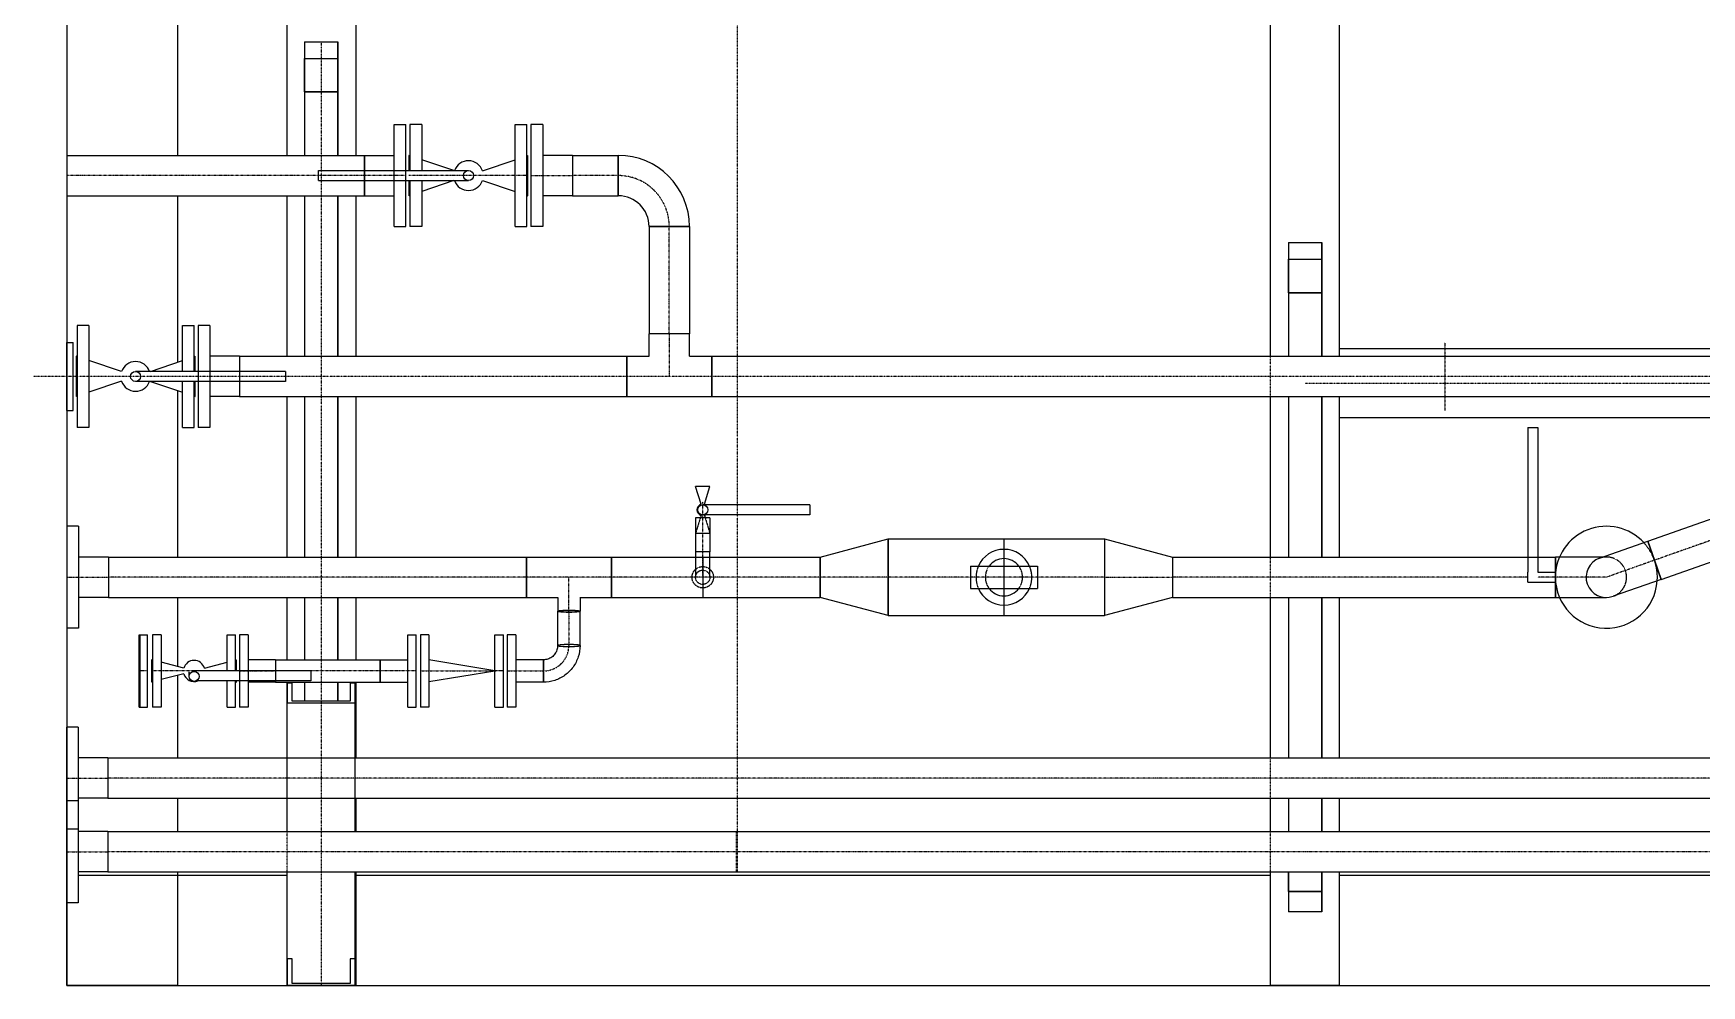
# Model space of a CAD drawing. Header units: millimetres. Extents: x -10011772 to -8149599, y 2847708 to 3434448.
# Drawn here: x -9500925 to -9495940, y 3197863 to 3200708 of the extents above; entities that cross this region are included whole.
import ezdxf

# ---------------------------------------------------------------- set-up
doc = ezdxf.new("R2010")
doc.units = ezdxf.units.MM
for name, pattern in [('BORDER2', [0.875, 0.25, -0.125, 0.25, -0.125, 0, -0.125]), ('DASHDOT2', [0.5, 0.25, -0.125, 0, -0.125]), ('DIVIDE2', [0.625, 0.25, -0.125, 0, -0.125, 0, -0.125]), ('HIDDEN2', [0.1875, 0.125, -0.0625])]:
    doc.linetypes.add(name, pattern=pattern)
doc.layers.add('总平面底图', color=9, linetype='Continuous')

# ---------------------------------------------------------------- blocks, each defined once
blk = doc.blocks.new('总平面底图 爆炸危险区 LOCATION I')
at = {"layer": '总平面底图'}
for p, q in [((224314.9, 137707.7), (224314.9, 135207.7)), ((224314.9, 135207.7), (231314.9, 135207.7))]:
    blk.add_line(p, q, dxfattribs=at)
at = {"layer": '总平面底图', "linetype": 'Continuous'}
for p, q in [((224480, 137087.6), (224480, 136447.9)), ((224643.3, 137087.6), (224643.3, 136447.9)), ((224746.4, 137087.6), (224746.4, 136447.9)), ((226113.3, 136147.9), (226113.3, 137087.6)), ((226216.4, 136147.9), (226216.4, 137087.6)), ((224314.9, 137041.5), (224314.9, 136447.9)), ((224669.9, 136617.7), (224719.9, 136617.7)), ((224669.9, 136617.7), (224719.9, 136617.7)), ((224669.9, 136617.7), (224669.9, 136447.9)), ((224669.9, 136617.7), (224669.9, 136447.9)), ((224719.9, 136447.9), (224719.9, 136617.7)), ((224719.9, 136617.7), (224719.9, 136447.9)), ((224669.9, 136542.7), (224669.9, 136592.7)), ((224669.9, 136542.7), (224669.9, 136592.7)), ((224669.9, 136592.7), (224719.9, 136592.7)), ((224669.9, 136592.7), (224719.9, 136592.7)), ((224719.9, 136592.7), (224719.9, 136542.7)), ((224719.9, 136592.7), (224719.9, 136542.7)), ((224719.9, 136542.7), (224669.9, 136542.7)), ((224669.9, 136542.7), (224719.9, 136542.7)), ((224804, 136425.2), (224804, 136493.9)), ((224804, 136493.9), (224821.5, 136493.9)), ((224821.5, 136425.2), (224821.5, 136493.9)), ((224827.5, 136493.9), (224827.5, 136425.2)), ((224845, 136493.9), (224827.5, 136493.9)), ((224845, 136493.9), (224845, 136425.2)), ((224984.7, 136417.7), (224984.7, 136493.9)), ((224984.7, 136493.9), (225002.3, 136493.9)), ((225002.3, 136417.7), (225002.3, 136493.9)), ((225008.2, 136493.9), (225008.2, 136417.7)), ((225025.8, 136493.9), (225008.2, 136493.9)), ((225025.8, 136493.9), (225025.8, 136417.7)), ((224314.9, 136447.9), (224314.9, 136387.6)), ((224314.9, 136447.9), (224759.6, 136447.9)), ((224759.6, 136425.2), (224759.6, 136447.9)), ((224759.6, 136447.9), (224804, 136447.9)), ((224759.6, 136447.9), (224759.6, 136425.2)), ((224826, 136447.9), (224826, 136425.2)), ((224827.5, 136447.4), (224826, 136447.9)), ((224892.8, 136425.2), (224845, 136441.4)), ((224935.9, 136424.9), (224984.7, 136441.4)), ((225002.3, 136447.4), (225003.8, 136447.9)), ((225003.8, 136387.6), (225003.8, 136447.9)), ((225070.2, 136447.9), (225025.8, 136447.9)), ((225070.2, 136447.9), (225070.2, 136417.7)), ((225070.2, 136447.9), (225070.2, 136387.6)), ((225070.2, 136447.9), (225138.7, 136447.9)), ((225138.7, 136387.6), (225138.7, 136447.9)), ((225138.7, 136447.9), (225138.7, 136387.6)), ((224691, 136417.7), (224691, 136425.2)), ((224691, 136425.2), (224914.9, 136425.2)), ((224691, 136410.2), (224691, 136417.7)), ((224691, 136410.2), (224914.9, 136410.2)), ((224759.6, 136387.6), (224759.6, 136410.2)), ((224759.6, 136410.2), (224759.6, 136387.6)), ((224804, 136341.5), (224804, 136410.2)), ((224821.5, 136341.5), (224821.5, 136410.2)), ((224826, 136410.2), (224826, 136387.6)), ((224827.5, 136410.2), (224827.5, 136341.5)), ((224845, 136410.2), (224845, 136341.5)), ((224892.8, 136410.2), (224845, 136394)), ((224935.9, 136410.6), (224984.7, 136394)), ((224984.7, 136341.5), (224984.7, 136417.7)), ((225002.3, 136341.5), (225002.3, 136417.7)), ((225008.2, 136417.7), (225008.2, 136341.5)), ((225025.8, 136417.7), (225025.8, 136341.5)), ((225070.2, 136417.7), (225070.2, 136387.6)), ((224314.9, 136387.6), (224314.9, 135593.9)), ((224314.9, 136387.6), (224759.6, 136387.6)), ((224480, 136387.6), (224480, 136138.9)), ((224643.3, 136387.6), (224643.3, 136147.9)), ((224669.9, 136387.6), (224669.9, 136147.9)), ((224669.9, 136387.6), (224669.9, 136147.9)), ((224719.9, 136147.9), (224719.9, 136387.6)), ((224719.9, 136387.6), (224719.9, 136147.9)), ((224746.4, 136387.6), (224746.4, 136147.9)), ((224759.6, 136387.6), (224804, 136387.6)), ((224827.5, 136388.1), (224826, 136387.6)), ((225002.3, 136388.1), (225003.8, 136387.6)), ((225070.2, 136387.6), (225025.8, 136387.6)), ((225070.2, 136387.6), (225138.7, 136387.6)), ((224804, 136341.5), (224821.5, 136341.5)), ((224845, 136341.5), (224827.5, 136341.5)), ((224984.7, 136341.5), (225002.3, 136341.5)), ((225025.8, 136341.5), (225008.2, 136341.5)), ((225184.7, 136341.5), (225245, 136341.5)), ((225245, 136341.5), (225184.7, 136341.5)), ((225184.7, 136341.5), (225184.7, 136181.2)), ((225245, 136341.5), (225245, 136181.2)), ((226139.9, 136317.7), (226189.9, 136317.7)), ((226139.9, 136317.7), (226189.9, 136317.7)), ((226139.9, 136317.7), (226139.9, 136147.9)), ((226139.9, 136317.7), (226139.9, 136147.9)), ((226189.9, 136147.9), (226189.9, 136317.7)), ((226189.9, 136317.7), (226189.9, 136147.9)), ((226139.9, 136292.7), (226189.9, 136292.7)), ((226139.9, 136292.7), (226189.9, 136292.7)), ((226139.9, 136242.7), (226139.9, 136292.7)), ((226139.9, 136242.7), (226139.9, 136292.7)), ((226189.9, 136292.7), (226189.9, 136242.7)), ((226189.9, 136292.7), (226189.9, 136242.7)), ((226189.9, 136242.7), (226139.9, 136242.7)), ((226139.9, 136242.7), (226189.9, 136242.7)), ((224330.3, 136193.9), (224330.3, 136117.7)), ((224347.8, 136193.9), (224330.3, 136193.9)), ((224347.8, 136193.9), (224347.8, 136117.7)), ((224487.5, 136125.2), (224487.5, 136193.9)), ((224487.5, 136193.9), (224505, 136193.9)), ((224505, 136125.2), (224505, 136193.9)), ((224511, 136193.9), (224511, 136125.2)), ((224528.5, 136193.9), (224511, 136193.9)), ((224528.5, 136193.9), (224528.5, 136125.2)), ((224314.9, 136117.7), (224314.9, 136168.5)), ((224314.9, 136168.5), (224324.3, 136168.5)), ((224324.3, 136117.7), (224324.3, 136168.5)), ((225214.9, 136181.2), (225184.7, 136181.2)), ((225184.7, 136147.9), (225184.7, 136181.2)), ((225245, 136181.2), (225184.7, 136181.2)), ((225245, 136181.2), (225214.9, 136181.2)), ((225245, 136147.9), (225245, 136181.2)), ((224328.7, 136147.9), (224328.7, 136117.7)), ((224330.3, 136147.4), (224328.7, 136147.9)), ((224396.6, 136124.9), (224347.8, 136141.4)), ((224439.7, 136125.2), (224487.5, 136141.4)), ((224505, 136147.4), (224506.5, 136147.9)), ((224506.5, 136125.2), (224506.5, 136147.9)), ((224573, 136147.9), (224528.5, 136147.9)), ((224573, 136147.9), (224573, 136125.2)), ((224573, 136147.9), (224573, 136125.2)), ((224573, 136147.9), (225151.4, 136147.9)), ((225151.4, 136147.9), (225151.4, 136087.6)), ((225151.4, 136087.6), (225151.4, 136147.9)), ((225151.4, 136147.9), (225184.7, 136147.9)), ((225245, 136147.9), (225278.4, 136147.9)), ((225278.4, 136147.9), (225278.4, 136087.6)), ((225278.4, 136147.9), (226884.3, 136147.9)), ((225278.4, 136087.6), (225278.4, 136147.9)), ((226216.4, 136159.3), (226884.7, 136159.3)), ((224314.9, 136066.9), (224314.9, 136117.7)), ((224324.3, 136066.9), (224324.3, 136117.7)), ((224328.7, 136117.7), (224328.7, 136087.6)), ((224330.3, 136117.7), (224330.3, 136041.5)), ((224347.8, 136117.7), (224347.8, 136041.5)), ((224396.6, 136110.6), (224347.8, 136094)), ((224641.5, 136125.2), (224417.6, 136125.2)), ((224641.5, 136110.2), (224417.6, 136110.2)), ((224439.7, 136110.2), (224487.5, 136094)), ((224487.5, 136041.5), (224487.5, 136110.2)), ((224505, 136041.5), (224505, 136110.2)), ((224506.5, 136087.6), (224506.5, 136110.2)), ((224511, 136110.2), (224511, 136041.5)), ((224528.5, 136110.2), (224528.5, 136041.5)), ((224573, 136110.2), (224573, 136087.6)), ((224573, 136110.2), (224573, 136087.6)), ((224641.5, 136125.2), (224641.5, 136117.7)), ((224641.5, 136117.7), (224641.5, 136110.2)), ((226676.7, 135871.5), (227382.9, 136120.8)), ((224330.3, 136088.1), (224328.7, 136087.6)), ((224480, 136096.6), (224480, 135847.9)), ((224505, 136088.1), (224506.5, 136087.6)), ((224573, 136087.6), (224528.5, 136087.6)), ((224573, 136087.6), (225151.4, 136087.6)), ((224643.3, 136087.6), (224643.3, 135847.9)), ((224669.9, 136087.6), (224669.9, 135847.9)), ((224669.9, 136087.6), (224669.9, 135847.9)), ((224719.9, 135847.9), (224719.9, 136087.6)), ((224719.9, 136087.6), (224719.9, 135847.9)), ((224746.4, 136087.6), (224746.4, 135847.9)), ((225151.4, 136087.6), (225278.4, 136087.6)), ((225278.4, 136087.6), (226884.3, 136087.6)), ((226113.3, 135847.9), (226113.3, 136087.6)), ((226139.9, 136087.6), (226139.9, 135847.9)), ((226139.9, 136087.6), (226139.9, 135847.9)), ((226189.9, 135847.9), (226189.9, 136087.6)), ((226189.9, 136087.6), (226189.9, 135847.9)), ((226216.4, 135847.9), (226216.4, 136087.6)), ((224314.9, 136066.9), (224324.3, 136066.9)), ((226696.8, 135814.6), (227403, 136063.9)), ((224347.8, 136041.5), (224330.3, 136041.5)), ((224487.5, 136041.5), (224505, 136041.5)), ((224528.5, 136041.5), (224511, 136041.5)), ((226216.4, 136056.2), (226885.7, 136056.2)), ((226497.4, 136041.6), (226512.4, 136041.6)), ((226497.4, 136041.6), (226497.4, 135825.2)), ((226512.4, 136041.6), (226512.4, 135825.2)), ((225264.9, 135953.2), (225254.2, 135953.2)), ((225262.3, 135926.7), (225254.2, 135953.2)), ((225275.5, 135953.2), (225264.9, 135953.2)), ((225267.4, 135926.7), (225275.5, 135953.2)), ((225424.9, 135925.9), (225264.9, 135925.9)), ((225424.9, 135910.9), (225264.9, 135910.9)), ((225424.9, 135925.9), (225424.9, 135918.4)), ((225424.9, 135918.4), (225424.9, 135910.9)), ((224314.9, 135893.9), (224314.9, 135817.7)), ((224332.4, 135893.9), (224314.9, 135893.9)), ((224332.4, 135893.9), (224332.4, 135817.7)), ((225275.5, 135906.6), (225254.2, 135906.6)), ((225254.2, 135906.6), (225254.2, 135855.8)), ((225262.3, 135910.1), (225261.3, 135906.6)), ((225267.4, 135910.1), (225268.5, 135906.6)), ((225275.5, 135906.6), (225275.5, 135855.8)), ((225254.2, 135883.6), (225275.5, 135883.6)), ((225440.5, 135847.9), (225542.1, 135874.9)), ((225542.1, 135817.7), (225542.1, 135874.9)), ((225542.1, 135874.9), (225542.1, 135760.6)), ((225542.1, 135874.9), (225714.9, 135874.9)), ((225714.9, 135874.9), (225714.9, 135760.6)), ((225714.9, 135874.9), (225864.9, 135874.9)), ((225864.9, 135874.9), (225864.9, 135817.7)), ((225864.9, 135874.9), (225966.5, 135847.9)), ((225864.9, 135874.9), (225864.9, 135760.6)), ((226604.8, 135846.2), (226676.7, 135871.5)), ((226696.8, 135814.6), (226676.7, 135871.5)), ((226676.7, 135871.5), (226686.7, 135843.1)), ((224376.9, 135847.9), (224332.4, 135847.9)), ((224376.9, 135847.9), (224376.9, 135817.7)), ((224376.9, 135847.9), (224376.9, 135787.6)), ((224376.9, 135847.9), (225001.4, 135847.9)), ((225001.4, 135787.6), (225001.4, 135847.9)), ((225001.4, 135847.9), (225128.4, 135847.9)), ((225001.4, 135847.9), (225001.4, 135787.6)), ((225128.4, 135847.9), (225128.4, 135787.6)), ((225128.4, 135847.9), (225264.9, 135847.9)), ((225128.4, 135787.6), (225128.4, 135847.9)), ((225254.2, 135855.8), (225254.2, 135847.9)), ((225275.5, 135855.8), (225254.2, 135855.8)), ((225264.9, 135847.9), (225264.9, 135787.6)), ((225264.9, 135847.9), (225440.5, 135847.9)), ((225275.5, 135847.9), (225275.5, 135855.8)), ((225440.5, 135847.9), (225440.5, 135787.6)), ((225440.5, 135817.7), (225440.5, 135847.9)), ((225966.5, 135847.9), (225966.5, 135817.7)), ((225966.5, 135847.9), (225966.5, 135787.6)), ((225966.5, 135847.9), (226497.4, 135847.9)), ((226512.4, 135847.9), (226538.7, 135847.9)), ((226538.7, 135825.2), (226538.7, 135847.9)), ((226544.9, 135847.9), (226538.7, 135847.9)), ((226538.7, 135847.9), (226538.7, 135825.2)), ((226686.7, 135843.1), (226696.8, 135814.6)), ((224314.9, 135817.7), (224314.9, 135741.5)), ((224332.4, 135817.7), (224332.4, 135741.5)), ((224376.9, 135817.7), (224376.9, 135787.6)), ((225440.5, 135787.6), (225440.5, 135817.7)), ((225542.1, 135760.6), (225542.1, 135817.7)), ((225664.9, 135834.4), (225714.9, 135834.4)), ((225664.9, 135834.4), (225664.9, 135801.1)), ((225714.9, 135834.4), (225764.9, 135834.4)), ((225764.9, 135834.4), (225764.9, 135801.1)), ((225864.9, 135817.7), (225864.9, 135760.6)), ((225966.5, 135817.7), (225966.5, 135787.6)), ((226497.4, 135810.2), (226497.4, 135825.2)), ((226512.4, 135825.2), (226539, 135825.2)), ((226696.8, 135814.6), (226624.9, 135789.3)), ((224376.9, 135787.6), (224332.4, 135787.6)), ((224376.9, 135787.6), (225001.4, 135787.6)), ((224480, 135787.6), (224480, 135684.3)), ((224643.3, 135787.6), (224643.3, 135694.4)), ((224669.9, 135787.6), (224669.9, 135694.4)), ((224669.9, 135787.6), (224669.9, 135694.4)), ((224719.9, 135694.4), (224719.9, 135787.6)), ((224719.9, 135787.6), (224719.9, 135694.4)), ((224746.4, 135787.6), (224746.4, 135694.4)), ((225001.4, 135787.6), (225048.4, 135787.6)), ((225048.2, 135787.6), (225048.2, 135767.1)), ((225081.4, 135787.6), (225128.4, 135787.6)), ((225081.6, 135787.6), (225081.6, 135767.1)), ((225128.4, 135787.6), (225264.9, 135787.6)), ((225264.9, 135787.6), (225440.5, 135787.6)), ((225542.1, 135760.6), (225440.5, 135787.6)), ((225664.9, 135801.1), (225714.9, 135801.1)), ((225714.9, 135801.1), (225764.9, 135801.1)), ((225966.5, 135787.6), (225864.9, 135760.6)), ((225966.5, 135787.6), (226538.7, 135787.6)), ((226113.3, 135547.9), (226113.3, 135787.6)), ((226139.9, 135787.6), (226139.9, 135547.9)), ((226139.9, 135787.6), (226139.9, 135547.9)), ((226189.9, 135547.9), (226189.9, 135787.6)), ((226189.9, 135787.6), (226189.9, 135547.9)), ((226216.4, 135547.9), (226216.4, 135787.6)), ((226497.4, 135810.2), (226539, 135810.2)), ((226538.7, 135787.6), (226538.7, 135810.2)), ((226538.7, 135810.2), (226538.7, 135787.6)), ((226538.7, 135787.6), (226544.9, 135787.6)), ((225048.2, 135715.7), (225048.2, 135767.1)), ((225081.6, 135715.7), (225081.6, 135767.1)), ((224332.4, 135741.5), (224314.9, 135741.5)), ((225542.1, 135760.6), (225714.9, 135760.6)), ((225714.9, 135760.6), (225864.9, 135760.6)), ((224422.8, 135682.4), (224422.8, 135731.7)), ((224422.8, 135731.7), (224435.5, 135731.7)), ((224424.3, 135682.4), (224424.3, 135731.7)), ((224435.5, 135682.4), (224435.5, 135731.7)), ((224443, 135731.7), (224443, 135673)), ((224455.8, 135731.7), (224443, 135731.7)), ((224455.8, 135731.7), (224455.8, 135673)), ((224554.2, 135677.8), (224554.2, 135731.7)), ((224554.2, 135731.7), (224567, 135731.7)), ((224567, 135677.8), (224567, 135731.7)), ((224572.9, 135731.7), (224572.9, 135677.8)), ((224585.7, 135731.7), (224572.9, 135731.7)), ((224585.7, 135731.7), (224585.7, 135677.8)), ((224824.3, 135673), (224824.3, 135731.7)), ((224824.3, 135731.7), (224837, 135731.7)), ((224837, 135673), (224837, 135731.7)), ((224843, 135731.7), (224843, 135673)), ((224855.8, 135731.7), (224843, 135731.7)), ((224855.8, 135731.7), (224855.8, 135673)), ((224954.2, 135673), (224954.2, 135731.7)), ((224954.2, 135731.7), (224967, 135731.7)), ((224967, 135673), (224967, 135731.7)), ((224972.9, 135731.7), (224972.9, 135673)), ((224985.7, 135731.7), (224972.9, 135731.7)), ((224985.7, 135731.7), (224985.7, 135673)), ((224441.5, 135694.4), (224441.5, 135676.3)), ((224443, 135694), (224441.5, 135694.4)), ((224489.6, 135681.8), (224455.8, 135690.7)), ((224520.3, 135681.8), (224554.2, 135690.7)), ((224567, 135694), (224568.5, 135694.4)), ((224568.5, 135677.8), (224568.5, 135694.4)), ((224626.8, 135694.4), (224585.7, 135694.4)), ((224626.8, 135694.4), (224626.8, 135677.8)), ((224626.8, 135694.4), (224783.2, 135694.4)), ((224626.8, 135694.4), (224626.8, 135677.8)), ((224783.2, 135676.3), (224783.2, 135694.4)), ((224783.2, 135694.4), (224824.3, 135694.4)), ((224783.2, 135694.4), (224783.2, 135661)), ((224954.2, 135678), (224855.8, 135694.2)), ((225026.8, 135694.4), (224985.7, 135694.4)), ((225026.8, 135694.4), (225026.8, 135676.3)), ((225026.8, 135694.4), (225026.8, 135694.4)), ((225026.8, 135661), (225026.8, 135694.4)), ((224422.8, 135623.7), (224422.8, 135682.4)), ((224424.3, 135623.7), (224424.3, 135682.4)), ((224435.5, 135623.7), (224435.5, 135682.4)), ((224441.5, 135676.3), (224441.5, 135661)), ((224443, 135673), (224443, 135623.7)), ((224489.6, 135673.7), (224455.8, 135664.8)), ((224455.8, 135673), (224455.8, 135623.7)), ((224480, 135671.1), (224480, 135547.9)), ((224497.5, 135669.7), (224497.5, 135676.5)), ((224679.6, 135677.8), (224505.6, 135677.8)), ((224679.6, 135662.8), (224508, 135662.8)), ((224554.2, 135623.7), (224554.2, 135662.8)), ((224567, 135623.7), (224567, 135662.8)), ((224568.5, 135661), (224568.5, 135662.8)), ((224572.9, 135662.8), (224572.9, 135623.7)), ((224585.7, 135662.8), (224585.7, 135623.7)), ((224626.8, 135662.8), (224626.8, 135661)), ((224626.8, 135662.8), (224626.8, 135661)), ((224679.6, 135677.8), (224679.6, 135669.7)), ((224679.6, 135669.7), (224679.6, 135662.8)), ((224783.2, 135661), (224783.2, 135676.3)), ((224824.3, 135623.7), (224824.3, 135673)), ((224837, 135623.7), (224837, 135673)), ((224843, 135673), (224843, 135623.7)), ((224954.2, 135677.5), (224855.8, 135661.3)), ((224855.8, 135673), (224855.8, 135623.7)), ((224954.2, 135623.7), (224954.2, 135673)), ((224967, 135623.7), (224967, 135673)), ((224972.9, 135673), (224972.9, 135623.7)), ((224985.7, 135673), (224985.7, 135623.7)), ((225026.8, 135676.3), (225026.8, 135661)), ((224443, 135661.4), (224441.5, 135661)), ((224567, 135661.4), (224568.5, 135661)), ((224626.8, 135661), (224585.7, 135661)), ((224626.8, 135661), (224783.2, 135661)), ((224643.3, 135661), (224643.3, 135547.9)), ((224651.6, 135659.4), (224644.1, 135659.4)), ((224644.1, 135659.4), (224644.1, 135630.1)), ((224651.6, 135632.5), (224651.6, 135659.4)), ((224669.9, 135661), (224669.9, 135632.5)), ((224669.9, 135661), (224669.9, 135632.5)), ((224719.9, 135632.5), (224719.9, 135661)), ((224719.9, 135661), (224719.9, 135632.5)), ((224745.7, 135659.4), (224738.2, 135659.4)), ((224738.2, 135659.4), (224738.2, 135632.5)), ((224745.7, 135630.1), (224745.7, 135659.4)), ((224746.4, 135661), (224746.4, 135547.9)), ((224783.2, 135661), (224824.3, 135661)), ((225026.8, 135661), (224985.7, 135661)), ((224422.8, 135623.7), (224435.5, 135623.7)), ((224455.8, 135623.7), (224443, 135623.7)), ((224554.2, 135623.7), (224567, 135623.7)), ((224585.7, 135623.7), (224572.9, 135623.7)), ((224644.1, 135437.9), (224644.1, 135630.1)), ((224644.1, 135630.1), (224745.7, 135630.1)), ((224644.1, 135630.1), (224745.7, 135630.1)), ((224738.2, 135632.5), (224651.6, 135632.5)), ((224745.7, 135437.9), (224745.7, 135630.1)), ((224824.3, 135623.7), (224837, 135623.7)), ((224855.8, 135623.7), (224843, 135623.7)), ((224954.2, 135623.7), (224967, 135623.7)), ((224985.7, 135623.7), (224972.9, 135623.7)), ((224314.3, 135593.9), (224314.3, 135517.7)), ((224331.8, 135593.9), (224314.3, 135593.9)), ((224331.8, 135593.9), (224331.8, 135517.7)), ((224376.2, 135547.9), (224331.8, 135547.9)), ((224376.2, 135547.9), (224376.2, 135517.7)), ((224376.2, 135547.9), (224376.2, 135487.6)), ((224376.2, 135547.9), (224644.1, 135547.9)), ((224745.7, 135547.9), (227014.9, 135547.9)), ((224314.3, 135517.7), (224314.3, 135483.9)), ((224331.8, 135517.7), (224331.8, 135483.9)), ((224376.2, 135517.7), (224376.2, 135487.6)), ((224376.2, 135487.6), (224331.8, 135487.6)), ((224376.2, 135487.6), (224644.1, 135487.6)), ((224480, 135487.6), (224480, 135437.9)), ((224643.3, 135487.6), (224643.3, 135437.9)), ((224745.7, 135487.6), (227014.9, 135487.6)), ((224746.4, 135487.6), (224746.4, 135437.9)), ((226113.3, 135437.9), (226113.3, 135487.6)), ((226139.9, 135487.6), (226139.9, 135437.9)), ((226139.9, 135487.6), (226139.9, 135437.9)), ((226189.9, 135437.9), (226189.9, 135487.6)), ((226189.9, 135487.6), (226189.9, 135437.9)), ((226216.4, 135437.9), (226216.4, 135487.6)), ((224314.3, 135483.9), (224314.3, 135407.7)), ((224331.8, 135483.9), (224314.3, 135483.9)), ((224331.8, 135483.9), (224331.8, 135407.7)), ((224376.2, 135437.9), (224331.8, 135437.9)), ((224376.2, 135437.9), (224376.2, 135407.7)), ((224376.2, 135437.9), (224376.2, 135407.7)), ((224376.2, 135437.9), (227201.3, 135437.9)), ((224314.3, 135407.7), (224314.3, 135331.5)), ((224331.8, 135407.7), (224331.8, 135331.5)), ((224376.2, 135407.7), (224376.2, 135377.6)), ((224376.2, 135407.7), (224376.2, 135377.6)), ((224376.2, 135377.6), (224331.8, 135377.6)), ((224331.8, 135372.8), (224644.1, 135372.8)), ((224376.2, 135377.6), (227201.3, 135377.6)), ((224480, 135377.6), (224480, 135207.7)), ((224643.3, 135377.6), (224643.3, 135207.7)), ((224644.1, 135207.7), (224644.1, 135377.6)), ((224745.7, 135207.7), (224745.7, 135377.6)), ((224745.7, 135372.8), (226113.3, 135372.8)), ((224746.4, 135377.6), (224746.4, 135207.7)), ((226113.3, 135207.7), (226113.3, 135377.6)), ((226139.9, 135348.1), (226139.9, 135377.6)), ((226139.9, 135348.1), (226139.9, 135377.6)), ((226139.9, 135377.6), (226139.9, 135317.7)), ((226139.9, 135377.6), (226139.9, 135317.7)), ((226189.9, 135317.7), (226189.9, 135377.6)), ((226189.9, 135377.6), (226189.9, 135317.7)), ((226189.9, 135377.6), (226189.9, 135348.1)), ((226189.9, 135377.6), (226189.9, 135348.1)), ((226216.4, 135207.7), (226216.4, 135377.6)), ((226216.4, 135372.8), (227014.9, 135372.8)), ((226189.9, 135348.1), (226139.9, 135348.1)), ((226139.9, 135348.1), (226189.9, 135348.1)), ((224331.8, 135331.5), (224314.3, 135331.5)), ((224314.9, 135207.7), (224314.9, 135331.5)), ((224314.9, 135331.5), (224314.9, 135207.7)), ((226189.9, 135317.7), (226139.9, 135317.7)), ((226189.9, 135317.7), (226139.9, 135317.7)), ((224644.1, 135247.8), (224644.1, 135207.7)), ((224651.6, 135247.8), (224644.1, 135247.8)), ((224651.6, 135210.9), (224651.6, 135247.8)), ((224745.7, 135247.8), (224738.2, 135247.8)), ((224738.2, 135247.8), (224738.2, 135210.9)), ((224745.7, 135207.7), (224745.7, 135247.8)), ((224314.9, 135207.7), (224644.1, 135207.7)), ((224480, 135207.7), (224314.9, 135207.7)), ((224644.1, 135207.7), (224643.3, 135207.7)), ((224745.7, 135207.7), (224644.1, 135207.7)), ((224644.1, 135207.7), (224745.7, 135207.7)), ((224738.2, 135210.9), (224651.6, 135210.9)), ((224745.7, 135207.7), (226113.3, 135207.7)), ((224746.4, 135207.7), (224745.7, 135207.7)), ((226216.4, 135207.7), (226113.3, 135207.7)), ((226216.4, 135207.7), (227014.9, 135207.7))]:
    blk.add_line(p, q, dxfattribs=at)
at = {"layer": '总平面底图', "linetype": 'DASHDOT2'}
for p, q in [((225316.2, 136912.7), (225316.2, 136147.9)), ((224694.9, 136617.7), (224694.9, 135207.7)), ((225316.2, 136147.9), (225316.2, 136087.6)), ((226113.3, 136087.6), (226113.3, 136147.9)), ((226883.8, 136117.7), (224264.8, 136117.7)), ((225316.2, 136087.6), (225316.2, 135925.9)), ((226164.9, 136107.7), (227389.8, 136107.7)), ((225316.2, 135925.9), (225316.2, 135910.9)), ((225316.2, 135910.9), (225316.2, 135847.9)), ((225316.2, 135847.9), (225316.2, 135787.6)), ((226113.3, 135787.6), (226113.3, 135847.9)), ((225316.2, 135787.6), (225316.2, 135547.9)), ((224314.9, 135593.9), (224314.9, 135331.5)), ((225316.2, 135547.9), (225316.2, 135487.6)), ((226113.3, 135487.6), (226113.3, 135547.9)), ((225316.2, 135487.6), (225316.2, 135437.9)), ((224644.1, 135377.6), (224644.1, 135437.9)), ((225314.9, 135437.9), (225314.9, 135377.6)), ((225316.2, 135437.9), (225316.2, 135377.6)), ((226113.3, 135377.6), (226113.3, 135437.9))]:
    blk.add_line(p, q, dxfattribs=at)
at = {"layer": '总平面底图', "linetype": 'DIVIDE2'}
for p, q in [((224691, 136417.7), (224314.9, 136417.7)), ((224759.6, 136417.7), (224691, 136417.7)), ((224821.5, 136417.7), (224759.6, 136417.7)), ((225003.8, 136417.7), (224826, 136417.7)), ((225008.2, 136417.7), (225070.2, 136417.7)), ((225138.7, 136417.7), (225070.2, 136417.7)), ((225138.7, 136417.7), (225138.7, 136417.7)), ((225138.7, 136417.7), (225138.7, 136417.7)), ((225214.9, 136341.5), (225214.9, 136341.5)), ((225214.9, 136341.5), (225214.9, 136341.5)), ((225214.9, 136181.2), (225214.9, 136341.5)), ((225214.9, 136181.2), (225214.9, 136181.2)), ((225214.9, 136181.2), (225214.9, 136117.7)), ((227393, 136092.4), (226686.7, 135843.1)), ((225264.9, 135906.6), (225264.9, 135930.2)), ((225264.9, 135883.6), (225264.9, 135906.6)), ((225264.9, 135855.8), (225264.9, 135883.6)), ((225264.9, 135855.8), (225264.9, 135855.8)), ((225264.9, 135855.8), (225264.9, 135855.8)), ((225264.9, 135847.9), (225264.9, 135855.8)), ((225264.9, 135855.8), (225264.9, 135855.8)), ((225264.9, 135817.7), (225264.9, 135847.9)), ((226686.7, 135843.1), (226614.9, 135817.7)), ((226686.7, 135843.1), (226686.7, 135843.1)), ((226686.7, 135843.1), (226686.7, 135843.1)), ((224314.9, 135817.7), (224376.9, 135817.7)), ((225001.4, 135817.7), (224376.9, 135817.7)), ((225128.4, 135817.7), (225001.4, 135817.7)), ((225001.4, 135817.7), (225001.4, 135817.7)), ((225001.4, 135817.7), (225001.4, 135817.7)), ((225064.9, 135767.1), (225064.9, 135817.7)), ((225264.9, 135817.7), (225128.4, 135817.7)), ((225128.4, 135817.7), (225128.4, 135817.7)), ((225440.5, 135817.7), (225264.9, 135817.7)), ((225264.9, 135817.7), (225264.9, 135817.7)), ((225264.9, 135817.7), (225264.9, 135817.7)), ((225264.9, 135817.7), (225264.9, 135817.7)), ((225542.1, 135817.7), (225440.5, 135817.7)), ((225664.9, 135817.7), (225542.1, 135817.7)), ((225714.9, 135817.7), (225664.9, 135817.7)), ((225714.9, 135817.7), (225714.9, 135817.7)), ((225714.9, 135817.7), (225714.9, 135817.7)), ((225764.9, 135817.7), (225714.9, 135817.7)), ((225864.9, 135817.7), (225764.9, 135817.7)), ((225864.9, 135817.7), (225966.5, 135817.7)), ((226497.4, 135817.7), (225966.5, 135817.7)), ((226538.7, 135817.7), (226512.4, 135817.7)), ((226538.7, 135817.7), (226538.7, 135817.7)), ((226538.7, 135817.7), (226538.7, 135817.7)), ((226614.9, 135817.7), (226538.7, 135817.7)), ((225064.9, 135767.1), (225064.9, 135767.1)), ((225064.9, 135767.1), (225064.9, 135765.7)), ((225064.9, 135765.7), (225064.9, 135715.7)), ((225064.9, 135715.7), (225064.9, 135715.7)), ((225064.9, 135715.6), (225064.9, 135715.7)), ((224422.8, 135677.7), (224422.7, 135677.7)), ((224435.5, 135677.7), (224422.8, 135677.7)), ((224568.5, 135677.7), (224441.5, 135677.7)), ((224572.9, 135677.7), (224626.8, 135677.7)), ((224679.6, 135677.7), (224626.8, 135677.7)), ((224783.2, 135677.7), (224679.6, 135677.7)), ((224837, 135677.7), (224783.2, 135677.7)), ((224843, 135677.7), (224855.8, 135677.7)), ((224854.2, 135677.7), (224955.7, 135677.7)), ((224855.8, 135677.7), (224855.8, 135677.7)), ((224954.2, 135677.7), (224954.2, 135677.7)), ((224967, 135677.7), (224954.2, 135677.7)), ((224972.9, 135677.7), (225026.8, 135677.7)), ((225026.8, 135677.7), (225026.8, 135677.7)), ((225026.8, 135677.7), (225026.8, 135677.7)), ((224314.3, 135517.7), (224376.2, 135517.7)), ((224644.1, 135517.7), (224376.2, 135517.7)), ((224745.7, 135517.7), (224644.1, 135517.7)), ((227014.9, 135517.7), (224745.7, 135517.7)), ((224314.3, 135407.7), (224376.2, 135407.7)), ((227201.3, 135407.7), (224376.2, 135407.7))]:
    blk.add_line(p, q, dxfattribs=at)
at = {"layer": '总平面底图', "linetype": 'HIDDEN2'}
for p, q in [((224759.6, 136417.7), (224759.6, 136425.2)), ((224759.6, 136425.2), (224759.6, 136410.2)), ((224759.6, 136410.2), (224759.6, 136417.7)), ((224804, 136417.7), (224804, 136425.2)), ((224804, 136410.2), (224804, 136417.7)), ((224821.5, 136417.7), (224821.5, 136425.2)), ((224821.5, 136410.2), (224821.5, 136417.7)), ((224511, 136125.2), (224511, 136117.7)), ((224511, 136117.7), (224511, 136110.2)), ((224528.5, 136125.2), (224528.5, 136117.7)), ((224528.5, 136117.7), (224528.5, 136110.2)), ((224573, 136125.2), (224573, 136117.7)), ((224573, 136125.2), (224573, 136110.2)), ((224573, 136117.7), (224573, 136110.2)), ((225261.3, 135906.6), (225254.2, 135883.6)), ((225268.5, 135906.6), (225275.5, 135883.6)), ((225254.2, 135847.9), (225254.2, 135817.7)), ((225275.5, 135817.7), (225275.5, 135847.9)), ((226497.4, 135847.9), (226512.4, 135847.9)), ((226614.9, 135847.9), (226544.9, 135847.9)), ((225254.2, 135817.7), (225254.2, 135817.7)), ((225254.2, 135817.7), (225254.2, 135817.7)), ((225275.5, 135817.7), (225275.5, 135817.7)), ((226538.7, 135817.7), (226538.7, 135825.2)), ((226538.7, 135825.2), (226538.7, 135810.2)), ((226538.7, 135810.2), (226538.7, 135817.7)), ((226544.9, 135787.6), (226614.9, 135787.6)), ((224572.9, 135677.8), (224572.9, 135673)), ((224572.9, 135673), (224572.9, 135662.8)), ((224585.7, 135677.8), (224585.7, 135673)), ((224585.7, 135673), (224585.7, 135662.8)), ((224626.8, 135677.8), (224626.8, 135662.8)), ((224626.8, 135677.8), (224626.8, 135676.3)), ((224626.8, 135676.3), (224626.8, 135662.8)), ((224644.1, 135547.9), (224745.7, 135547.9)), ((224644.1, 135487.6), (224745.7, 135487.6)), ((224331.8, 135441.5), (224314.3, 135441.5))]:
    blk.add_line(p, q, dxfattribs=at)
at = {"layer": '总平面底图', "linetype": 'BORDER2'}
blk.add_line((226373.8, 136168.5), (226373.8, 136066.9), dxfattribs=at)
at = {"layer": '总平面底图', "linetype": 'Continuous'}
for centre in [(224914.9, 136417.7), (224417.6, 136117.7), (225264.9, 135918.4)]:
    blk.add_circle(centre, 7.5, dxfattribs=at)
at = {"layer": '总平面底图', "linetype": 'HIDDEN2'}
for radius in [16, 10.7, 10.7, 10.7]:
    blk.add_circle((225264.9, 135817.7), radius, dxfattribs=at)
at = {"layer": '总平面底图', "linetype": 'Continuous'}
for centre, radius, start, end in [((224914.9, 136417.7), 22.2, 18.7413, 160.2779), ((225138.7, 136341.5), 106.4, 0, 90), ((224914.9, 136417.7), 22.2, 199.7221, 341.2587), ((225138.7, 136341.5), 46, 0, 90), ((224417.6, 136117.7), 22.2, 19.7221, 161.2587), ((224417.6, 136117.7), 22.2, 198.7413, 340.2779), ((225264.9, 135918.4), 8.7, 107.0439, 252.9561), ((225264.9, 135918.4), 8.7, 59.5553, 72.9561), ((225264.9, 135918.4), 8.7, 287.0439, 300.4447), ((226614.9, 135817.7), 76.2, 42.7589, 180), ((225714.9, 135817.7), 41.7, 23.5215, 156.4785), ((225714.9, 135817.7), 27.8, 36.7726, 143.2274), ((226614.9, 135817.7), 30.2, 109.4409, 289.4409), ((226614.9, 135817.7), 30.2, 109.4409, 289.4409), ((226614.9, 135817.7), 76.2, 180, 356.123), ((225714.9, 135817.7), 41.7, 203.5215, 336.4785), ((225714.9, 135817.7), 27.8, 216.7726, 323.2274), ((224505, 135677.7), 15.9, 14.7351, 165.2649), ((224505, 135677.7), 15.9, 194.7351, 290.4843)]:
    blk.add_arc(centre, radius, start, end, dxfattribs=at)
at = {"layer": '总平面底图', "linetype": 'DIVIDE2'}
blk.add_arc((225138.7, 136341.5), 76.2, 0, 90, dxfattribs=at)
at = {"layer": '总平面底图', "linetype": 'HIDDEN2'}
for centre, radius, start, end in [((226614.9, 135817.7), 76.2, 356.123, 42.7589), ((226614.9, 135817.7), 30.2, 0, 109.4409), ((225714.9, 135817.7), 41.7, 156.4785, 180), ((225714.9, 135817.7), 41.7, 180, 203.5215), ((225714.9, 135817.7), 27.8, 143.2274, 180), ((225714.9, 135817.7), 27.8, 180, 216.7726), ((225714.9, 135817.7), 27.8, 323.2274, 36.7726), ((225714.9, 135817.7), 41.7, 336.4785, 23.5215), ((226614.9, 135817.7), 30.2, 289.4409, 0)]:
    blk.add_arc(centre, radius, start, end, dxfattribs=at)
for centre, major_axis, ratio, start_param, end_param in [((225264.9, 135855.8), (-10.7, 0), 0.000774, 4.712389, 6.283185), ((225264.9, 135855.8), (10.7, 0), 0.000774, 0, 1.570796), ((225064.9, 135715.7), (-16.7, 0), 0.086644, 3.141593, 6.283185)]:
    blk.add_ellipse(centre, major_axis=major_axis, ratio=ratio, start_param=start_param, end_param=end_param, dxfattribs=at)
blk.add_ellipse((225064.9, 135767.1), major_axis=(16.7, 0), ratio=0.086644, dxfattribs=at)
at = {"layer": '总平面底图', "linetype": 'Continuous'}
for centre, major_axis, start_param, end_param in [((225064.9, 135767.1), (-16.7, 0), 0, 3.141593), ((225064.9, 135715.7), (-16.7, 0), 0, 3.141593), ((225064.9, 135715.7), (16.7, 0), 3.141593, 6.283185)]:
    blk.add_ellipse(centre, major_axis=major_axis, ratio=0.086644, start_param=start_param, end_param=end_param, dxfattribs=at)
at = {"layer": '总平面底图', "linetype": 'DIVIDE2'}
for start_param, end_param in [(4.712389, 6.245054), (6.245054, 6.283185)]:
    blk.add_ellipse((225026.8, 135715.7), major_axis=(38.1, 0), ratio=0.996239, start_param=start_param, end_param=end_param, dxfattribs=at)
at = {"layer": '总平面底图', "linetype": 'Continuous'}
blk.add_ellipse((224505, 135669.7), major_axis=(7.5, 0), ratio=0.996195, dxfattribs=at)
for points in [[(225048.2, 135715.7), (225048.2, 135713.5), (225047.8, 135711.2), (225047.1, 135709.1)], [(225081.6, 135715.7), (225081.6, 135709.9), (225080.7, 135704.2), (225078.9, 135698.8)], [(225033.4, 135695.5), (225031.3, 135694.8), (225029, 135694.4), (225026.8, 135694.4)], [(225039.4, 135698.5), (225037.6, 135697.2), (225035.5, 135696.2), (225033.4, 135695.5)], [(225044.1, 135703.2), (225042.8, 135701.4), (225041.2, 135699.8), (225039.4, 135698.5)], [(225047.1, 135709.1), (225046.4, 135707), (225045.4, 135705), (225044.1, 135703.2)], [(225078.9, 135698.8), (225077.1, 135693.3), (225074.5, 135688.1), (225071.1, 135683.5)], [(225043.7, 135663.7), (225038.2, 135661.9), (225032.5, 135661), (225026.8, 135661)], [(225059, 135671.4), (225054.3, 135668.1), (225049.1, 135665.4), (225043.7, 135663.7)], [(225071.1, 135683.5), (225067.7, 135678.9), (225063.6, 135674.8), (225059, 135671.4)]]:
    blk.add_open_spline(points, degree=3, dxfattribs=at)

msp = doc.modelspace()

# ---------------------------------------------------------------- block references
at = {"layer": '总平面底图', "xscale": 2, "yscale": 2, "zscale": 2}
msp.add_blockref('总平面底图 爆炸危险区 LOCATION I', (-9949454.3, 2927447.9), dxfattribs=at)

doc.saveas('drawing.dxf')
